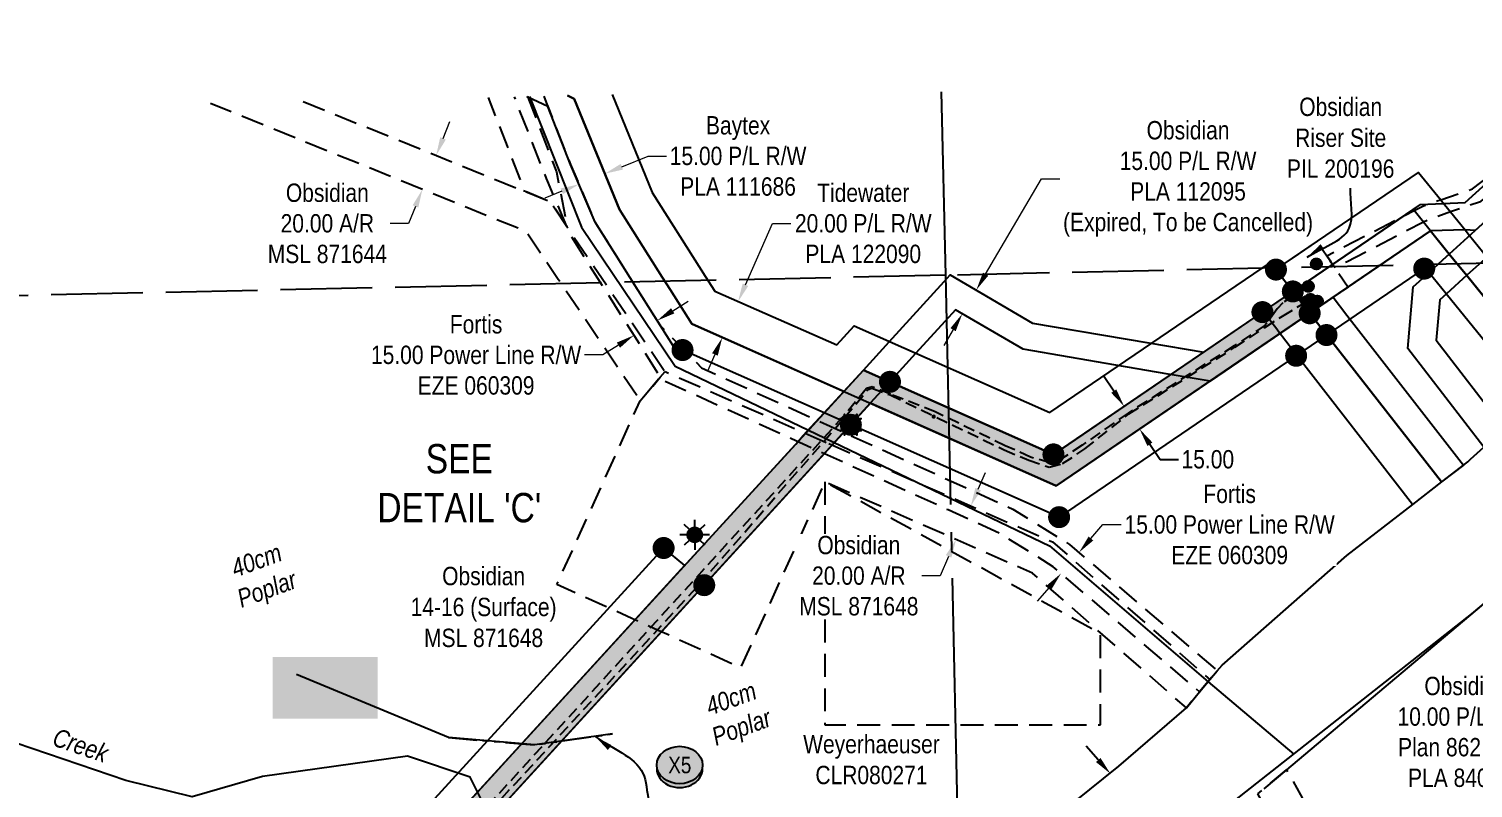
# Model space of a CAD drawing. Extents: x 603640 to 611240, y 5875768 to 5880939.
# Drawn here: x 606495 to 607282, y 5880027 to 5880440 of the extents above; entities that cross this region are included whole.
import ezdxf
from ezdxf.enums import TextEntityAlignment as Align

# ---------------------------------------------------------------- set-up
doc = ezdxf.new("R2010")
doc.units = 0
doc.header["$LTSCALE"] = 5
doc.header["$PDMODE"] = 34
doc.header["$PDSIZE"] = 0.03
for name, pattern in [('foc-ACCESSROAD', [3.75, 2.5, -1.25]), ('foc-FLOWLINE', [3.75, 2.5, -1.25]), ('foc-QUARTERLINE', [33, 25, -3, 2, -3]), ('foc-TOPO-ephemeral', [6.25, 3.125, -0.625, 0.625, -0.625, 0.625, -0.625]), ('foc-UNSURVEYED', [12.5, 10, -2.5]), ('UG_PIPE', [1.875, 1.25, -0.625])]:
    doc.linetypes.add(name, pattern=pattern)
doc.layers.get('Defpoints').update_dxf_attribs({"color": 9})
for name, color, linetype in [('AS-PIPE-UG', 44, 'UG_PIPE'), ('AS-POWER', 104, 'foc-POWER'), ('AS-SYMBOL', 7, 'Continuous'), ('AS-TELUS', 224, 'foc-TEL'), ('AS-UNDERLAY-H', 141, 'Continuous'), ('C-AR', 13, 'foc-ACCESSROAD'), ('C-RW', 13, 'Continuous'), ('C-WS', 13, 'foc-ACCESSROAD'), ('C-WS-S', 8, 'Continuous'), ('DETAIL-T', 7, 'Continuous'), ('F-AR', 190, 'foc-ACCESSROAD'), ('F-EZE', 190, 'foc-FLOWLINE'), ('F-RW', 190, 'Continuous'), ('F-WS', 190, 'foc-ACCESSROAD'), ('L-MON', 1, 'Continuous'), ('L-QSEC', 8, 'foc-QUARTERLINE'), ('L-TITLEDB', 4, 'Continuous'), ('L-TITLEDB-T', 4, 'Continuous'), ('L-USEC', 7, 'foc-UNSURVEYED'), ('P-CROSSINGS', 250, 'Continuous'), ('P-PROPOSED', 10, 'Continuous'), ('P-PROPOSED-H', 21, 'Continuous'), ('P-TXT', 4, 'Continuous'), ('T-BUSH-T', 110, 'Continuous'), ('T-DRAW', 143, 'foc-TOPO-ephemeral'), ('T-WATER', 160, 'Continuous'), ('T-WATER-T', 170, 'Continuous')]:
    doc.layers.add(name, color=color, linetype=linetype)
for name, color, linetype, lineweight in [('C-AR-T', 13, 'Continuous', 9), ('C-RW-T', 13, 'Continuous', 9), ('C-WS-T', 13, 'Continuous', 9), ('F-EZE-T', 190, 'Continuous', 9), ('F-RW-T', 190, 'Continuous', 9), ('F-WS-T', 190, 'Continuous', 9)]:
    doc.layers.add(name, color=color, linetype=linetype, lineweight=lineweight)
doc.styles.add('80CG', font='ARIALN.TTF', dxfattribs={"height": 10})
doc.styles.add('80L', font='ARIALN.TTF', dxfattribs={"height": 10})
doc.styles.add('80LS', font='ARIALNI.TTF', dxfattribs={"height": 10})
doc.styles.add('Crossing', font='ARIALN.TTF', dxfattribs={"height": 10})
doc.styles.add('foc-LtypeFont', font='ARIALN.TTF', dxfattribs={"height": 7.35})
doc.linetypes.add('foc-POWER', pattern='A,6,-1,["P",foc-LtypeFont,S=0.2,R=0,X=-0.625,Y=-0.75],-1.24,4', length=12.24)
doc.linetypes.add('foc-TEL', pattern='A,2,-1,["T",foc-LtypeFont,S=0.2,R=0,X=-0.425,Y=-0.75],-1.24,8', length=12.24)
doc.linetypes.add('foc-TEL-NOLINE', pattern='A,0,-2,["T",foc-LtypeFont,S=0.2,R=0,X=-0.425,Y=-0.75],-10.24', length=12.24)
doc.linetypes.add('foc-TOPO-flowdirection-NOLINE', pattern='A,0,[">",foc-LtypeFont,S=0.3,R=0,X=0,Y=-0.945],-20,[">",foc-LtypeFont,S=0.3,R=0,X=0,Y=-0.945],0', length=20)
doc.dimstyles.new('Compass 5 000', dxfattribs={"dimscale": 5, "dimtxt": 9, "dimasz": 2, "dimexe": 0.2, "dimexo": 0.0625, "dimgap": 0.5, "dimtad": 0, "dimtih": 1, "dimtoh": 1, "dimzin": 0, "dimdsep": 46, "dimtxsty": '80CG', "dimcen": 0.1, "dimse1": 1, "dimse2": 1, "dimclrd": 256, "dimclrt": 256, "dimaunit": 1, "dimadec": 4, "dimazin": 0, "dimtfac": 0.06, "dimtofl": 0, "dimtmove": 0, "dimatfit": 1, "dimfxl": 0.2, "dimtolj": 1, "dimtzin": 0, "dimlwd": -1, "dimarcsym": 0})

# ---------------------------------------------------------------- blocks, each defined once
blk = doc.blocks.new('*D422')
at = {"layer": 'Defpoints', "color": 0, "transparency": 16777216}
for p in [(607057.16, 5880143.59), (607100.83, 5880126), (607091.08, 5880114.6)]:
    blk.add_point(p, dxfattribs=at)
at = {"layer": 'F-EZE-T', "transparency": 16777216}
for p, q in [((607073.4, 5880162.59), (607079.9, 5880170.2)), ((607079.9, 5880170.2), (607089.9, 5880170.2)), ((607050.67, 5880135.99), (607044.17, 5880128.39))]:
    blk.add_line(p, q, dxfattribs=at)
for points in [[(607072.14, 5880163.68), (607074.67, 5880161.51), (607066.91, 5880154.99)], [(607049.4, 5880137.07), (607051.93, 5880134.91), (607057.16, 5880143.59)]]:
    blk.add_solid(points, dxfattribs=at)
at = {"layer": 'F-EZE-T', "transparency": 16777216, "insert": (607149.04, 5880170.2), "char_height": 10, "attachment_point": 5, "style": '80CG', "bg_fill": 3, "box_fill_scale": 1.1, "bg_fill_color": 256, "bg_fill_true_color": 13158600, "bg_fill_transparency": 0}
blk.add_mtext('\\A1;Fortis\\P15.00 Power Line R/W\\PEZE 060309', dxfattribs=at)
blk = doc.blocks.new('*D428')
at = {"layer": 'C-RW-T', "transparency": 16777216}
for p, q in [((607381.34, 5880099.3), (607389.25, 5880105.42)), ((607357.61, 5880080.95), (607326.87, 5880057.19)), ((607326.87, 5880057.19), (607316.87, 5880057.19))]:
    blk.add_line(p, q, dxfattribs=at)
for points in [[(607380.32, 5880100.62), (607382.36, 5880097.98), (607373.43, 5880093.18)], [(607356.59, 5880082.27), (607358.63, 5880079.63), (607365.52, 5880087.07)]]:
    blk.add_solid(points, dxfattribs=at)
at = {"layer": 'Defpoints', "color": 0, "transparency": 16777216}
for p in [(607355.33, 5880116.59), (607347.42, 5880110.47), (607365.52, 5880087.07)]:
    blk.add_point(p, dxfattribs=at)
at = {"layer": 'C-RW-T', "transparency": 16777216, "insert": (607277.79, 5880057.19), "char_height": 10, "attachment_point": 5, "style": '80CG'}
blk.add_mtext('\\A1;Obsidian\\P10.00 P/L R/W\\PPlan 862 1525\\PPLA 840735', dxfattribs=at)
blk = doc.blocks.new('*D430')
at = {"layer": 'Defpoints', "color": 0, "transparency": 16777216}
for p in [(606881.11, 5880291.7), (606896.66, 5880284.88), (606888.05, 5880265.24)]:
    blk.add_point(p, dxfattribs=at)
at = {"layer": 'F-RW-T', "transparency": 16777216}
for p, q in [((606885.12, 5880300.86), (606899.79, 5880334.28)), ((606899.79, 5880334.28), (606909.79, 5880334.28)), ((606868.47, 5880262.91), (606864.45, 5880253.75))]:
    blk.add_line(p, q, dxfattribs=at)
for points in [[(606883.6, 5880301.53), (606886.65, 5880300.19), (606881.11, 5880291.7)], [(606866.94, 5880263.58), (606870, 5880262.24), (606872.49, 5880272.06)]]:
    blk.add_solid(points, dxfattribs=at)
at = {"layer": 'F-RW-T', "transparency": 16777216, "insert": (606949.33, 5880334.28), "char_height": 10, "attachment_point": 5, "style": '80CG'}
blk.add_mtext('\\A1;Tidewater\\P20.00 P/L R/W\\PPLA 122090', dxfattribs=at)
blk = doc.blocks.new('*D442')
at = {"layer": 'Defpoints', "color": 0, "transparency": 16777216}
for p in [(606834.69, 5880284.98), (606822.02, 5880276.96), (606824.33, 5880273.3)]:
    blk.add_point(p, dxfattribs=at)
at = {"layer": 'F-EZE-T', "transparency": 16777216}
for p, q in [((606845.46, 5880286.66), (606853.91, 5880292)), ((606815.88, 5880267.95), (606807.43, 5880262.61)), ((606807.43, 5880262.61), (606797.43, 5880262.61))]:
    blk.add_line(p, q, dxfattribs=at)
for points in [[(606844.57, 5880288.07), (606846.35, 5880285.25), (606837.01, 5880281.31)], [(606814.99, 5880269.36), (606816.77, 5880266.54), (606824.33, 5880273.3)]]:
    blk.add_solid(points, dxfattribs=at)
at = {"layer": 'F-EZE-T', "transparency": 16777216, "insert": (606738.29, 5880262.61), "char_height": 10, "attachment_point": 5, "style": '80CG'}
blk.add_mtext('\\A1;Fortis\\P15.00 Power Line R/W\\PEZE 060309', dxfattribs=at)
blk = doc.blocks.new('*D452')
at = {"layer": 'C-AR-T', "transparency": 16777216}
for p, q in [((606720.29, 5880380.61), (606724.05, 5880389.87)), ((606705.25, 5880343.53), (606701.5, 5880334.26)), ((606701.5, 5880334.26), (606691.5, 5880334.26))]:
    blk.add_line(p, q, dxfattribs=at)
for points in [[(606718.75, 5880381.23), (606721.83, 5880379.98), (606716.53, 5880371.34)], [(606703.71, 5880344.16), (606706.8, 5880342.9), (606709.01, 5880352.8)]]:
    blk.add_solid(points, dxfattribs=at)
at = {"layer": 'Defpoints', "color": 0, "transparency": 16777216}
for p in [(606696.88, 5880379.31), (606689.36, 5880360.76), (606709.01, 5880352.8)]:
    blk.add_point(p, dxfattribs=at)
at = {"layer": 'C-AR-T', "transparency": 16777216, "insert": (606657.22, 5880334.26), "char_height": 10, "attachment_point": 5, "style": '80CG'}
blk.add_mtext('\\A1;Obsidian\\P20.00 A/R\\PMSL 871644', dxfattribs=at)
blk = doc.blocks.new('*D456')
at = {"layer": 'Defpoints', "color": 0, "transparency": 16777216}
for p in [(606792.69, 5880359.48), (606806.88, 5880365.28), (606808.48, 5880361.37)]:
    blk.add_point(p, dxfattribs=at)
at = {"layer": 'F-RW-T', "transparency": 16777216}
for p, q in [((606817.74, 5880365.15), (606832.01, 5880370.99)), ((606832.01, 5880370.99), (606842.01, 5880370.99)), ((606785.03, 5880351.79), (606775.77, 5880348))]:
    blk.add_line(p, q, dxfattribs=at)
for points in [[(606817.11, 5880366.7), (606818.37, 5880363.61), (606808.48, 5880361.37)], [(606784.4, 5880353.33), (606785.66, 5880350.24), (606794.29, 5880355.57)]]:
    blk.add_solid(points, dxfattribs=at)
at = {"layer": 'F-RW-T', "transparency": 16777216, "insert": (606881.1, 5880370.99), "char_height": 10, "attachment_point": 5, "style": '80CG'}
blk.add_mtext('\\A1;Baytex\\P15.00 P/L R/W\\PPLA 111686', dxfattribs=at)
blk = doc.blocks.new('GAS')
h = blk.add_hatch(color=255)
h.dxf.hatch_style = 1
edge = h.paths.add_edge_path()
edge.add_arc((0, 0), 0.9, 0, 360)
for p, q in [((0, 0.81), (0, 1.62)), ((-0.81, 0), (-1.62, 0)), ((-0.57, 0.57), (-1.14, 1.14)), ((0.57, 0.57), (1.14, 1.14)), ((1.62, 0), (0.81, 0)), ((-0.57, -0.57), (-1.14, -1.14)), ((0, -0.81), (0, -1.62)), ((1.14, -1.14), (0.57, -0.57))]:
    blk.add_line(p, q)
blk.add_circle((0, 0), 0.8)
blk = doc.blocks.new('RISER')
h = blk.add_hatch(color=255)
h.dxf.hatch_style = 1
edge = h.paths.add_edge_path()
edge.add_arc((0, 0), 0.7, 0, 360)
blk.add_hatch(color=13).paths.add_polyline_path([(0.58, -0.15), (-0.58, -0.15, 0.774597)])
at = {"color": 13}
blk.add_line((-0.58, -0.15), (0.58, -0.15), dxfattribs=at)
blk.add_circle((0, 0), 0.6, dxfattribs=at)
blk = doc.blocks.new('fdia')
at = {"color": 255, "const_width": 1}
blk.add_lwpolyline([(-0.5, 0, 1), (0.5, 0, 1)], format="xyb", close=True, dxfattribs=at)
blk = doc.blocks.new('Fdiaa')
blk.add_blockref('fdia', (0, 0))
blk = doc.blocks.new('fdib')
at = {"color": 1, "const_width": 1.6}
blk.add_lwpolyline([(-0.4, 0, 1), (0.4, 0, 1)], format="xyb", close=True, dxfattribs=at)
at = {"color": 1}
blk.add_circle((0, 0), 0.8, dxfattribs=at)
blk = doc.blocks.new('Fdibb')
blk.add_blockref('fdib', (0, 0))
blk = doc.blocks.new('fdicc')
for name in ['Fdibb', 'Fdiaa']:
    blk.add_blockref(name, (0, 0))
blk = doc.blocks.new('FDI')
blk.add_blockref('fdicc', (0, 0))
blk = doc.blocks.new('*D476')
at = {"layer": 'C-AR-T', "transparency": 16777216}
for p, q in [((607011.97, 5880189.49), (607015.99, 5880198.64)), ((606995.88, 5880152.88), (606991.23, 5880142.31)), ((606991.23, 5880142.31), (606981.23, 5880142.31))]:
    blk.add_line(p, q, dxfattribs=at)
for points in [[(607010.44, 5880190.16), (607013.49, 5880188.82), (607007.94, 5880180.33)], [(606994.35, 5880153.55), (606997.41, 5880152.21), (606999.9, 5880162.04)]]:
    blk.add_solid(points, dxfattribs=at)
at = {"layer": 'Defpoints', "color": 0, "transparency": 16777216}
for p in [(606977.39, 5880193.76), (606969.35, 5880175.46), (606999.9, 5880162.04)]:
    blk.add_point(p, dxfattribs=at)
at = {"layer": 'C-AR-T', "transparency": 16777216, "insert": (606946.93, 5880142.31), "char_height": 10, "attachment_point": 5, "style": '80CG', "bg_fill": 3, "box_fill_scale": 1.1, "bg_fill_color": 256, "bg_fill_true_color": 13158600, "bg_fill_transparency": 0}
blk.add_mtext('\\A1;Obsidian\\P20.00 A/R\\PMSL 871648', dxfattribs=at)
blk = doc.blocks.new('*D477')
at = {"layer": 'C-RW-T', "transparency": 16777216}
for p, q in [((607016.01, 5880306.65), (607046.42, 5880358.55)), ((607046.42, 5880358.55), (607056.42, 5880358.55)), ((606998.29, 5880276.4), (606993.23, 5880267.77))]:
    blk.add_line(p, q, dxfattribs=at)
for points in [[(607014.57, 5880307.49), (607017.45, 5880305.8), (607010.95, 5880298.02)], [(606996.85, 5880277.24), (606999.72, 5880275.56), (607003.34, 5880285.03)]]:
    blk.add_solid(points, dxfattribs=at)
at = {"layer": 'Defpoints', "color": 0, "transparency": 16777216}
for p in [(607010.95, 5880298.02), (607022.85, 5880291.04), (607015.24, 5880278.06)]:
    blk.add_point(p, dxfattribs=at)
at = {"layer": 'C-RW-T', "transparency": 16777216, "insert": (607126.36, 5880358.55), "char_height": 10, "attachment_point": 5, "style": '80CG'}
blk.add_mtext('\\A1;Obsidian\\P15.00 P/L R/W\\PPLA 112095\\P({\\A0;Expired, To be Cancelled})', dxfattribs=at)
blk = doc.blocks.new('*D488')
at = {"layer": 'Defpoints', "color": 0, "transparency": 16777216}
for p in [(607119.01, 5880253.35), (607127.44, 5880240.95), (607099.95, 5880222.24)]:
    blk.add_point(p, dxfattribs=at)
at = {"layer": 'P-TXT', "transparency": 16777216}
for p, q in [((607085.89, 5880242.9), (607080.26, 5880251.17)), ((607105.58, 5880213.97), (607111.2, 5880205.71)), ((607111.2, 5880205.71), (607121.2, 5880205.71))]:
    blk.add_line(p, q, dxfattribs=at)
for points in [[(607087.27, 5880243.84), (607084.51, 5880241.97), (607091.52, 5880234.64)], [(607106.96, 5880214.91), (607104.2, 5880213.04), (607099.95, 5880222.24)]]:
    blk.add_solid(points, dxfattribs=at)
at = {"layer": 'P-TXT', "transparency": 16777216, "insert": (607137.14, 5880205.71), "char_height": 10, "attachment_point": 5, "style": '80CG'}
blk.add_mtext('\\A1;15.00', dxfattribs=at)
blk = doc.blocks.new('TEMP')
h = blk.add_hatch(color=255)
h.dxf.hatch_style = 1
h.paths.add_polyline_path([(0, 0.25), (-0.67, 1.15), (-0.67, 0.67), (-1.15, 0.67), (-0.25, 0), (-1.15, -0.67), (-0.67, -0.67), (-0.67, -1.15), (0, -0.25), (0.67, -1.15), (0.67, -0.67), (1.15, -0.67), (0.25, 0), (1.15, 0.67), (0.67, 0.67), (0.67, 1.15)])
h.paths.add_polyline_path([(0.57, 0.85), (0.57, 0.57), (0.85, 0.57), (0.08, 0), (0.85, -0.57), (0.57, -0.57), (0.57, -0.85), (0, -0.08), (-0.57, -0.85), (-0.57, -0.57), (-0.85, -0.57), (-0.08, 0), (-0.85, 0.57), (-0.57, 0.57), (-0.57, 0.85), (0, 0.08)], flags=16)
h = blk.add_hatch(color=1)
h.dxf.hatch_style = 1
h.paths.add_polyline_path([(0, 0.08), (-0.57, 0.85), (-0.57, 0.57), (-0.85, 0.57), (-0.08, 0), (-0.85, -0.57), (-0.57, -0.57), (-0.57, -0.85), (0, -0.08), (0.57, -0.85), (0.57, -0.57), (0.85, -0.57), (0.08, 0), (0.85, 0.57), (0.57, 0.57), (0.57, 0.85)])
at = {"color": 1}
for p, q in [((-0.08, 0), (0.08, 0)), ((0, 0.08), (0, -0.08))]:
    blk.add_line(p, q, dxfattribs=at)
at = {"color": 255, "flags": 128}
blk.add_lwpolyline([(-0.25, 0), (-1.15, 0.67), (-0.67, 0.67), (-0.67, 1.15), (0, 0.25), (0.67, 1.15), (0.67, 0.67), (1.15, 0.67), (0.25, 0), (1.15, -0.67), (0.67, -0.67), (0.67, -1.15), (0, -0.25), (-0.67, -1.15), (-0.67, -0.67), (-1.15, -0.67)], close=True, dxfattribs=at)
at = {"color": 1, "flags": 128}
blk.add_lwpolyline([(-0.08, 0), (-0.85, 0.57), (-0.57, 0.57), (-0.57, 0.85), (0, 0.08), (0.57, 0.85), (0.57, 0.57), (0.85, 0.57), (0.08, 0), (0.85, -0.57), (0.57, -0.57), (0.57, -0.85), (0, -0.08), (-0.57, -0.85), (-0.57, -0.57), (-0.85, -0.57)], close=True, dxfattribs=at)
blk = doc.blocks.new('xing2')
h = blk.add_hatch(color=50)
h.dxf.hatch_style = 1
edge = h.paths.add_edge_path()
edge.add_ellipse((0, 0), major_axis=(-12.5, 0), ratio=0.816297, start_angle=0, end_angle=360)
h = blk.add_hatch(color=250)
h.dxf.hatch_style = 1
edge = h.paths.add_edge_path()
edge.add_ellipse((0, -2.05), major_axis=(-12.5, 0), ratio=0.816297, start_angle=0, end_angle=180)
edge.add_line((12.5, -2.05), (12.5, 0))
edge.add_ellipse((0, 0), major_axis=(-12.5, 0), ratio=0.816297, start_angle=0, end_angle=180, ccw=False)
edge.add_line((-12.5, 0), (-12.5, -2.05))
at = {"color": 250}
blk.add_ellipse((0, 0), major_axis=(-12.5, 0), ratio=0.816297, dxfattribs=at)
blk.add_ellipse((0, -2.05), major_axis=(-12.5, 0), ratio=0.816297, start_param=0, end_param=3.141593, dxfattribs=at)
at = {"color": 250, "style": 'Crossing'}
blk.add_attdef('CROSSING', text='', height=9, dxfattribs=at).set_placement((0.09, 0.02), align=Align.MIDDLE_CENTER)
at = {"color": 250, "style": 'Crossing', "flags": 1}
for tag, p in [('OWNER', (0.09, -12.49)), ('DESCRIPTION', (0.09, -25.77)), ('LOCATION', (0.09, -39.3)), ('DWG_REF', (0.09, -52.84))]:
    blk.add_attdef(tag, text='', height=9, dxfattribs=at).set_placement(p, align=Align.MIDDLE_CENTER)

msp = doc.modelspace()

# ---------------------------------------------------------------- hatches: boundary and pattern name
at = {"layer": 'AS-PIPE-UG'}
h = msp.add_hatch(color=256, dxfattribs=at)
h.dxf.hatch_style = 1
edge = h.paths.add_edge_path()
edge.add_arc((606987.734, 5880229.035), 1.158, 0, 360)
at = {"layer": 'AS-UNDERLAY-H'}
h = msp.add_hatch(color=256, dxfattribs=at)
h.dxf.hatch_style = 1
h.paths.add_polyline_path([(606627.424, 5880098.04), (606684.605, 5880098.04), (606684.605, 5880064.539), (606627.424, 5880064.539)])
at = {"layer": 'P-PROPOSED-H'}
h = msp.add_hatch(color=256, dxfattribs=at)
h.dxf.hatch_style = 1
h.paths.add_polyline_path([(605838.509, 5878983.058), (606038.791, 5879204.498), (606073.145, 5879273.061), (606429.384, 5879683.906), (606527.085, 5879699.891), (606514.19, 5879778.426), (606851.576, 5880147.305), (606949.443, 5880254.392), (607053.003, 5880208.428), (607183.469, 5880297.211), (607192.658, 5880285.328), (607054.543, 5880191.34), (606953.228, 5880236.308), (606862.642, 5880137.188), (606530.164, 5879773.676), (606544.311, 5879687.516), (606437.158, 5879669.985), (606085.707, 5879264.661), (606059.652, 5879212.661), (605845.928, 5878976.359)])

# ---------------------------------------------------------------- linework, layer by layer
at = {"layer": 'AS-POWER', "flags": 128}
for points in [[(607043.249, 5879934.358), (607280.957, 5880121.537), (607516.85, 5880319.91), (607638.945, 5880422.591)], [(606767.333, 5880403.442), (606795.768, 5880332.217), (606846.898, 5880256.576), (607050.83, 5880158.528), (607137.267, 5880084.553), (607183.956, 5880045.155)]]:
    msp.add_lwpolyline(points, dxfattribs=at)
at = {"layer": 'AS-TELUS', "linetype": 'foc-TEL-NOLINE'}
msp.add_lwpolyline([(606648.409, 5879561.427), (606725.095, 5879643.326), (606862.739, 5879801.208), (606911.099, 5879895.697), (607000.336, 5879967.508), (607088.674, 5880038.597), (607125.447, 5880070.383), (607132.679, 5880079.051), (607138.295, 5880085.785), (607142.284, 5880090.567), (607144.872, 5880093.669), (607212.851, 5880153.345), (607248.827, 5880181.215), (607264.647, 5880193.471), (607276.505, 5880202.657), (607278.849, 5880204.473), (607280.37, 5880205.834), (607287.659, 5880212.358)], dxfattribs=at)
at = {"layer": 'C-AR', "flags": 128}
for points in [[(607320.882, 5880415.603), (607314.371, 5880382.51), (607305.665, 5880361.446), (607285.15, 5880345.926), (607269.43, 5880340.519), (607257.816, 5880336.524), (607254.67, 5880334.9), (607212.701, 5880313.231), (607206.513, 5880310.043), (607204.461, 5880313.051), (607203.635, 5880314.248), (607201.977, 5880316.702), (607224.243, 5880328.194), (607249.531, 5880341.247), (607254.665, 5880343.897), (607262.778, 5880346.688), (607264.075, 5880347.134), (607281.342, 5880353.074), (607299.105, 5880366.512), (607306.677, 5880384.832), (607312.696, 5880415.423)], [(607542.733, 5879415.88), (607444.344, 5879513.691), (607416.954, 5879540.922), (607325.028, 5879731.392), (607313.681, 5879752.031), (607308.28, 5879761.855), (607249.608, 5879868.57), (607189.407, 5879978.064), (607164.416, 5880023.518), (607167.729, 5880026.314), (607180.028, 5880036.659), (607320.917, 5879780.402), (607326.318, 5879770.579), (607342.819, 5879740.568), (607405.348, 5879611.009), (607433.489, 5879552.7), (607472.117, 5879514.3), (607570.506, 5879416.488)]]:
    msp.add_lwpolyline(points, dxfattribs=at)
at = {"layer": 'C-RW'}
for points in [[(607330.291, 5880415.81), (607320.349, 5880364.393), (607282.868, 5880330.407), (607277.329, 5880330.76), (607258.522, 5880330.149), (607205.459, 5880294.039), (607212.949, 5880284.372), (607276.437, 5880202.597), (607264.58, 5880193.41), (607200.128, 5880275.668), (607190.934, 5880287.558), (607183.469, 5880297.211), (607253.071, 5880344.576), (607277.456, 5880345.662), (607306.525, 5880372.054), (607314.928, 5880415.472)], [(607345.628, 5880416.147), (607334.121, 5880356.643), (607288.59, 5880315.351), (607288.075, 5880314.884), (607278.286, 5880306.011), (607267.153, 5880295.917), (607263.522, 5880292.624), (607261.576, 5880270.686), (607298.916, 5880222.434), (607287.659, 5880212.358), (607246.123, 5880266.167), (607249.105, 5880299.79), (607257.706, 5880307.587), (607265.203, 5880314.382), (607268.839, 5880317.682), (607278.941, 5880326.845), (607282.898, 5880330.433), (607320.349, 5880364.393), (607330.29, 5880415.81)], [(606487.081, 5879653.65), (606499.576, 5879650.801), (606450.875, 5879731.247), (606840.511, 5880157.436), (606851.947, 5880147.865), (606469.513, 5879729.412)]]:
    msp.add_lwpolyline(points, dxfattribs=at)
msp.add_lwpolyline([(607264.536, 5880346.565), (607269.43, 5880340.519), (607277.329, 5880330.76), (607279.839, 5880327.659), (607289.288, 5880315.985), (607290.137, 5880314.929), (607337.245, 5880256.737), (607326.139, 5880246.798), (607278.245, 5880305.918), (607271.166, 5880314.514), (607268.75, 5880317.575), (607256.878, 5880332.171), (607254.67, 5880334.9), (607249.531, 5880341.247), (607249.051, 5880341.84), (607183.469, 5880297.211), (607174.28, 5880309.094), (607252.024, 5880361.999), (607264.075, 5880347.134), (607264.536, 5880346.565)], close=True, dxfattribs=at)
at = {"layer": 'C-WS', "flags": 128}
msp.add_lwpolyline([(606644.052, 5880400.734), (606763.737, 5880352.194), (606766.127, 5880351.225), (606778.68, 5880346.134), (606787.788, 5880332.67), (606806.966, 5880304.319), (606841.292, 5880253.578), (606838.719, 5880250.552), (606827.783, 5880237.684), (606783.113, 5880303.793), (606765.481, 5880329.894), (606593.546, 5880399.624)], dxfattribs=at)
for points in [[(607205.459, 5880294.039), (607192.658, 5880285.328), (607181.768, 5880299.411), (607174.28, 5880309.094), (607196.686, 5880324.341), (607201.962, 5880316.674), (607203.624, 5880314.24), (607204.414, 5880313.049), (607206.505, 5880310.029), (607213.611, 5880299.587), (607205.459, 5880294.039)], [(606930.544, 5880214.35), (606995.492, 5880185.805), (607052.481, 5880160.759), (607138.295, 5880085.785), (607132.679, 5880079.051), (607125.447, 5880070.383), (607041.636, 5880143.694), (606995.982, 5880163.759), (606928.418, 5880193.454), (606882.48, 5880092.175), (606837.516, 5880112.571), (606823.142, 5880119.091), (606808.784, 5880125.605), (606782.377, 5880137.582), (606827.783, 5880237.684), (606838.719, 5880250.552), (606841.292, 5880253.578), (606914.396, 5880221.447), (606930.544, 5880214.35)]]:
    msp.add_lwpolyline(points, close=True, dxfattribs=at)
at = {"layer": 'F-AR', "flags": 128}
msp.add_lwpolyline([(606766.338, 5880403.42), (606766.448, 5880403.136), (606782.125, 5880362.441), (606787.788, 5880332.67), (606778.68, 5880346.134), (606766.127, 5880351.225), (606763.737, 5880352.194), (606762.829, 5880356.92), (606745.094, 5880402.953)], dxfattribs=at)
at = {"layer": 'F-EZE', "flags": 128}
msp.add_lwpolyline([(606775.193, 5880403.615), (606776.582, 5880400.1), (606777.381, 5880397.973), (606789.765, 5880366.373), (606803.12, 5880334.889), (606822.242, 5880304.655), (606838.765, 5880278.53), (606849.883, 5880267.191), (606861.205, 5880255.642), (606921.025, 5880228.496), (606936.891, 5880221.296), (606995.293, 5880194.794), (607030.897, 5880178.637), (607061.797, 5880159.36), (607142.284, 5880090.567), (607138.295, 5880085.785), (607132.679, 5880079.051), (607052.908, 5880147.232), (607023.801, 5880165.392), (606995.662, 5880178.161), (606926.254, 5880209.657), (606910.171, 5880216.954), (606839.759, 5880248.908), (606838.719, 5880250.552), (606804.746, 5880304.269), (606789.794, 5880327.908), (606787.788, 5880332.67), (606777.234, 5880357.519), (606776.719, 5880358.731), (606775.883, 5880360.702), (606759.232, 5880403.264)], dxfattribs=at)
at = {"layer": 'F-RW'}
for points in [[(607314.98, 5880236.811), (607267.112, 5880295.824), (607257.664, 5880307.495), (607255.567, 5880310.002), (607056.084, 5880174.252), (606845.703, 5880267.627), (606838.765, 5880278.53), (606822.242, 5880304.655), (606803.12, 5880334.889), (606789.765, 5880366.373), (606777.369, 5880397.961), (606766.448, 5880403.136), (606765.872, 5880403.41)], [(606812.5, 5880404.434), (606834.303, 5880351.085), (606860.962, 5880308.968), (606863.12, 5880305.555), (606868.357, 5880297.285), (606934.838, 5880268.044), (606944.397, 5880278.504), (607050.949, 5880231.212), (607171.217, 5880313.055), (607172.568, 5880311.308), (607181.768, 5880299.411), (607190.934, 5880287.558), (607200.128, 5880275.668), (607264.58, 5880193.41), (607248.76, 5880181.154), (607183.93, 5880264.758), (607175.516, 5880275.627), (607174.728, 5880276.643), (607167.311, 5880286.216), (607053.003, 5880208.428), (606949.443, 5880254.392), (606938.706, 5880242.643), (606855.94, 5880279.488), (606844.054, 5880298.266), (606839.763, 5880305.04), (606816.448, 5880341.878), (606791.818, 5880402.145), (606788.132, 5880403.899)], [(606788.132, 5880403.899), (606791.818, 5880402.145), (606816.448, 5880341.878), (606839.763, 5880305.04), (606844.054, 5880298.266), (606855.94, 5880279.488), (607054.543, 5880191.34), (607258.522, 5880330.149), (607268.749, 5880317.572), (607271.166, 5880314.514), (607278.245, 5880305.918), (607326.117, 5880246.778)]]:
    msp.add_lwpolyline(points, dxfattribs=at)
at = {"layer": 'L-QSEC', "flags": 128}
for points in [[(606991.869, 5880405.957), (606994.086, 5880306.024)], [(606994.086, 5880306.024), (607011.48, 5879531.81)]]:
    msp.add_lwpolyline(points, dxfattribs=at)
at = {"layer": 'L-TITLEDB', "flags": 128}
for points in [[(606648.409, 5879561.427), (606725.095, 5879643.326), (606862.739, 5879801.208), (606911.099, 5879895.697), (607000.336, 5879967.508), (607088.674, 5880038.597), (607125.447, 5880070.383), (607132.679, 5880079.051), (607138.295, 5880085.785), (607142.284, 5880090.567), (607144.872, 5880093.669), (607212.851, 5880153.345), (607248.827, 5880181.215), (607264.647, 5880193.471), (607276.505, 5880202.657), (607278.849, 5880204.473), (607280.37, 5880205.834), (607287.659, 5880212.358)], [(607289.529, 5880128.745), (607180.028, 5880036.659), (607167.729, 5880026.314)]]:
    msp.add_lwpolyline(points, dxfattribs=at)
at = {"layer": 'L-TITLEDB-T'}
msp.add_line((607077.406, 5880041.938), (607070.755, 5880049.4), dxfattribs=at)
msp.add_solid([(607078.65, 5880043.046), (607076.162, 5880040.829), (607084.056, 5880034.476)], dxfattribs=at)
at = {"layer": 'L-USEC', "flags": 128}
for points in [[(607800.578, 5880323.742), (606994.086, 5880306.024)], [(606994.086, 5880306.024), (606185.996, 5880288.27)]]:
    msp.add_lwpolyline(points, dxfattribs=at)
at = {"layer": 'T-DRAW', "linetype": 'foc-TOPO-flowdirection-NOLINE', "flags": 128}
msp.add_lwpolyline([(606812.671, 5880056.144), (606770.284, 5880050.156), (606723.198, 5880054.127), (606640.421, 5880088.494)], dxfattribs=at)
at = {"layer": 'T-DRAW', "flags": 128}
msp.add_lwpolyline([(606723.198, 5880054.127), (606770.284, 5880050.156), (606812.671, 5880056.144)], dxfattribs=at)
at = {"layer": 'T-WATER', "linetype": 'foc-TOPO-flowdirection-NOLINE', "flags": 128}
msp.add_lwpolyline([(606800.912, 5879901.183), (606789.504, 5879931.181), (606792.725, 5879958.81), (606758.804, 5879985.068), (606735.147, 5880032.622), (606700.835, 5880044.071), (606621.881, 5880032.86), (606583.557, 5880021.884), (606547.379, 5880030.794), (606487.682, 5880051.026), (606453.332, 5880075.905), (606434.896, 5880096.255), (606422.322, 5880124.763), (606420.591, 5880148.261), (606424.767, 5880169.869), (606432.203, 5880192.793), (606433.708, 5880213.704), (606432.169, 5880231.659), (606416.597, 5880255.711), (606396.596, 5880282.153), (606364.357, 5880302.61), (606313.255, 5880338.597), (606300.446, 5880352.849), (606251.268, 5880389.352), (606246.538, 5880392.001)], dxfattribs=at)
at = {"layer": 'T-WATER', "flags": 128}
msp.add_lwpolyline([(606800.912, 5879901.183), (606789.504, 5879931.181), (606784.101, 5879955.924), (606758.804, 5879985.068), (606735.147, 5880032.622), (606700.835, 5880044.071), (606621.881, 5880032.86), (606583.557, 5880021.884), (606547.379, 5880030.794), (606487.682, 5880051.026)], dxfattribs=at)

# ---------------------------------------------------------------- block references
at = {"layer": 'AS-SYMBOL', "xscale": 4.99790845, "yscale": 4.99790845, "zscale": 4.99790845}
for p in [(607196.334, 5880312.209), (607191.978, 5880299.959), (607191.104, 5880291.775), (607193.036, 5880292.909), (607196.879, 5880291.949)]:
    msp.add_blockref('RISER', p, dxfattribs=at)
at = {"layer": 'C-WS-S', "xscale": 4.997919999999995, "yscale": 4.997919999999995, "zscale": 4.997919999999995}
msp.add_blockref('GAS', (606857.454, 5880164.612), dxfattribs=at)
at = {"layer": 'L-MON'}
for name, p, xscale, yscale, zscale in [('FDI', (607174.285, 5880309.12), 4.99790845, 4.99790845, 4.99790845), ('FDI', (607255.092, 5880309.66), 4.99790845, 4.99790845, 4.99790845), ('FDI', (607183.469, 5880297.211), 4.99790845, 4.99790845, 4.99790845), ('FDI', (607166.908, 5880285.96), 4.99790845, 4.99790845, 4.99790845), ('FDI', (607192.647, 5880285.319), 4.99790845, 4.99790845, 4.99790845), ('FDI', (607201.833, 5880273.447), 4.99790845, 4.99790845, 4.99790845), ('FDI', (606850.826, 5880265.293), 4.99790845, 4.99790845, 4.99790845), ('FDI', (607185.277, 5880262.169), 4.99790845, 4.99790845, 4.99790845), ('FDI', (606963.894, 5880247.978), 4.99790845, 4.99790845, 4.99790845), ('FDI', (606942.567, 5880224.547), 4.99790845, 4.99790845, 4.99790845), ('TEMP', (606942.437, 5880224.62), 5, 5, 5), ('FDI', (606840.511, 5880157.436), 4.99790845, 4.99790845, 4.99790845), ('FDI', (606840.511, 5880157.431), 1.99916338, 1.99916338, 1.99916338), ('FDI', (606862.642, 5880137.188), 4.99790845, 4.99790845, 4.99790845)]:
    msp.add_blockref(name, p, dxfattribs=dict(at, xscale=xscale, yscale=yscale, zscale=zscale))
at = {"layer": 'P-CROSSINGS'}
msp.add_blockref('xing2', (606849.245, 5880039.185), dxfattribs=at).add_auto_attribs({'CROSSING': 'X5'})

# ---------------------------------------------------------------- texts
at = {"layer": 'C-WS-T', "attachment_point": 2, "line_spacing_factor": 1.010437, "style": '80CG'}
for s, insert, char_height, width in [('Obsidian\\PRiser Site\\PPIL 200196', (607209.56, 5880402.806), 9.9958, 58.16583), ('Obsidian\\P14-16 (Surface)\\PMSL 871648', (606742.396, 5880147.155), 9.99584, 78.96209)]:
    msp.add_mtext(s, dxfattribs=dict(at, insert=insert, char_height=char_height, width=width))
at = {"layer": 'F-WS-T', "insert": (606953.8, 5880055.599), "char_height": 9.99584, "width": 72.59366, "attachment_point": 2, "line_spacing_factor": 1.010437, "style": '80CG'}
msp.add_mtext('Weyerhaeuser\\PCLR080271', dxfattribs=at)
at = {"layer": 'T-BUSH-T', "linetype": 'Continuous', "char_height": 9.99157, "width": 34.17759, "attachment_point": 2, "rotation": 20, "style": '80LS'}
for insert in [(606616.82, 5880155.456), (606875.513, 5880080.211)]:
    msp.add_mtext('40cm Poplar', dxfattribs=dict(at, insert=insert))
at = {"layer": 'T-WATER-T', "insert": (606509.353, 5880059.755), "char_height": 9.99588, "attachment_point": 1, "rotation": 341.277444, "style": '80L'}
msp.add_mtext_dynamic_manual_height_columns('\\pi0.57472;{\\fArial Narrow|b0|i1|c0|p34;Creek}', width=31.25981, gutter_width=50, heights=[0], dxfattribs=at)

# ---------------------------------------------------------------- dimensions: what is measured, and where the dimension line sits
at = {"layer": 'C-AR-T'}
dim = msp.add_linear_dim(base=(606709.012, 5880352.796), p1=(606696.882, 5880379.308), p2=(606689.362, 5880360.765), angle=247.924492, text='Obsidian\\P20.00 A/R\\PMSL 871644', dimstyle='Compass 5 000', dxfattribs=at)
dim.commit()
dim.dimension.update_dxf_attribs({"geometry": '*D452', "text_midpoint": (606657.222, 5880334.262), "dimtype": 161})
at = {"layer": 'C-RW-T'}
for base, p1, p2, angle, text, picture, middle in [((607010.953, 5880298.017), (607015.242, 5880278.056), (607022.853, 5880291.045), 59.631445, 'Obsidian\\P15.00 P/L R/W\\PPLA 112095\\P({\\A0;Expired, To be Cancelled})', '*D477', (607126.36, 5880358.547)), ((607365.521, 5880087.07), (607355.331, 5880116.588), (607347.424, 5880110.474), 217.713128, 'Obsidian\\P10.00 P/L R/W\\PPlan 862 1525\\PPLA 840735', '*D428', (607277.787, 5880057.186))]:
    dim = msp.add_linear_dim(base=base, p1=p1, p2=p2, angle=angle, text=text, dimstyle='Compass 5 000', dxfattribs=at)
    dim.commit()
    dim.dimension.update_dxf_attribs({"geometry": picture, "text_midpoint": middle, "dimtype": 161})
at = {"layer": 'F-EZE-T'}
dim = msp.add_aligned_dim(p1=(606834.689, 5880284.975), p2=(606822.017, 5880276.961), distance=4.334, text='Fortis\\P15.00 Power Line R/W\\PEZE 060309', dimstyle='Compass 5 000', dxfattribs=at)
dim.commit()
dim.dimension.update_dxf_attribs({"geometry": '*D442', "text_midpoint": (606738.29, 5880262.608)})
at = {"layer": 'F-RW-T'}
for base, p1, p2, angle, text, picture, middle in [((606808.482, 5880361.37), (606792.689, 5880359.479), (606806.884, 5880365.28), 22.22877, 'Baytex\\P15.00 P/L R/W\\PPLA 111686', '*D456', (606881.097, 5880370.985)), ((606881.105, 5880291.701), (606888.046, 5880265.238), (606896.662, 5880284.875), 66.308909, 'Tidewater\\P20.00 P/L R/W\\PPLA 122090', '*D430', (606949.33, 5880334.285))]:
    dim = msp.add_linear_dim(base=base, p1=p1, p2=p2, angle=angle, text=text, dimstyle='Compass 5 000', dxfattribs=at)
    dim.commit()
    dim.dimension.update_dxf_attribs({"geometry": picture, "text_midpoint": middle, "dimtype": 161})

# ---------------------------------------------------------------- leaders
at = {"layer": 'C-AR-T', "path_type": 1}
msp.add_leader([(607191.341, 5880315.924), (607214.158, 5880331.602), (607214.928, 5880353.554)], dimstyle='Compass 5 000', override={"dimgap": 0.5, "dimtad": 0}, dxfattribs=at)
at = {"layer": 'T-WATER-T', "path_type": 1}
msp.add_leader([(606803.22, 5880054.809), (606829.187, 5880034.737), (606832.41, 5880019.839)], dimstyle='Compass 5 000', override={"dimgap": 0.5, "dimtad": 0}, dxfattribs=at)

# ---------------------------------------------------------------- next in the draw order: dimensions: what is measured, and where the dimension line sits
at = {"layer": 'F-EZE-T'}
dim = msp.add_linear_dim(base=(607057.165, 5880143.594), p1=(607100.827, 5880126.002), p2=(607091.084, 5880114.603), angle=229.479281, text='Fortis\\P15.00 Power Line R/W\\PEZE 060309', dimstyle='Compass 5 000', override={"dimtfill": 1}, dxfattribs=at)
dim.commit()
dim.dimension.update_dxf_attribs({"geometry": '*D422', "text_midpoint": (607149.043, 5880170.196), "dimtype": 161})

# ---------------------------------------------------------------- next in the draw order: linework, layer by layer
at = {"layer": 'AS-PIPE-UG'}
for points in [[(607191.978, 5880299.959), (607177.992, 5880290.976), (607174.911, 5880287.655), (607168.425, 5880278.788), (607151.551, 5880267.518), (607093.705, 5880230.977), (607068.587, 5880213.396), (607058.012, 5880206.416), (607051.199, 5880203.786), (607040.404, 5880206.991), (607026.691, 5880213.186), (606988.595, 5880231.632), (606964.243, 5880241.219), (606954.198, 5880245.214), (606951.068, 5880244.262), (606938.463, 5880229.076), (606541.641, 5879794.682), (606527.783, 5879781.399), (606524.576, 5879776.775), (606535.472, 5879698.644), (606533.929, 5879694.816), (606524.728, 5879691.987), (606471.4, 5879680.807)], [(606471.473, 5879680.13), (606524.915, 5879691.253), (606534.28, 5879694.173), (606536.261, 5879698.54), (606529.547, 5879749.539), (606525.466, 5879776.824), (606528.504, 5879781.046), (606542.243, 5879794.11), (606860.155, 5880137.701), (606939.178, 5880228.628), (606952.003, 5880243.877), (606953.975, 5880244.556), (606964.018, 5880240.807), (607026.199, 5880210.846), (607039.543, 5880205.315), (607050.727, 5880201.477), (607057.927, 5880203.395), (607070.097, 5880211.394), (607094.005, 5880230.463), (607151.952, 5880266.803), (607168.223, 5880277.532), (607177.852, 5880283.818), (607191.104, 5880291.775)]]:
    msp.add_lwpolyline(points, dxfattribs=at)
at = {"layer": 'C-RW'}
msp.add_lwpolyline([(606514.19, 5879778.426), (606823.785, 5880117.057), (606851.215, 5880147.064), (606912.498, 5880214.094), (606916.653, 5880218.64), (606923.133, 5880225.728), (606927.952, 5880230.998), (606938.706, 5880242.643), (606949.443, 5880254.392), (606963.458, 5880269.835), (606993.442, 5880302.631), (606996.721, 5880306.357), (606996.721, 5880306.357), (607041.667, 5880280.02), (607104.999, 5880269.17), (607134.929, 5880264.179), (607183.469, 5880297.211), (607192.658, 5880285.328), (607138.396, 5880248.402), (607115.542, 5880252.153), (607087.06, 5880257.032), (607036.466, 5880265.7), (606999.61, 5880287.156), (606993.921, 5880280.934), (606977.86, 5880263.366), (606963.649, 5880247.823), (606953.134, 5880236.321), (606942.437, 5880224.62), (606937.494, 5880219.212), (606931.149, 5880212.27), (606926.86, 5880207.578), (606838.151, 5880110.541), (606530.164, 5879773.676)], dxfattribs=at)
at = {"layer": 'F-WS', "flags": 128}
msp.add_lwpolyline([(606928.418, 5880193.454), (606928.418, 5880061.133), (607078.569, 5880061.133), (607078.569, 5880110.875)], close=True, dxfattribs=at)
at = {"layer": 'P-PROPOSED'}
msp.add_lwpolyline([(605838.509, 5878983.058), (606038.791, 5879204.498), (606073.145, 5879273.061), (606429.384, 5879683.906), (606527.085, 5879699.891), (606514.19, 5879778.426), (606851.576, 5880147.305), (606949.443, 5880254.392), (607053.003, 5880208.428), (607183.469, 5880297.211), (607192.658, 5880285.328), (607054.543, 5880191.34), (606953.228, 5880236.308), (606862.642, 5880137.188), (606530.164, 5879773.676), (606544.311, 5879687.516), (606437.158, 5879669.985), (606085.707, 5879264.661), (606059.652, 5879212.661), (605845.928, 5878976.359)], close=True, dxfattribs=at)

# ---------------------------------------------------------------- next in the draw order: block references
at = {"layer": 'L-MON', "xscale": 4.99790845, "yscale": 4.99790845, "zscale": 4.99790845}
for p in [(607053.003, 5880208.428), (607056.074, 5880174.24)]:
    msp.add_blockref('FDI', p, dxfattribs=at)

# ---------------------------------------------------------------- next in the draw order: dimensions: what is measured, and where the dimension line sits
at = {"layer": 'P-TXT'}
dim = msp.add_linear_dim(base=(607099.951, 5880222.241), p1=(607119.009, 5880253.345), p2=(607127.444, 5880240.95), angle=304.235553, text='15.00', dimstyle='Compass 5 000', dxfattribs=at)
dim.commit()
dim.dimension.update_dxf_attribs({"geometry": '*D488', "text_midpoint": (607137.141, 5880205.706), "dimtype": 161})

# ---------------------------------------------------------------- next in the draw order: texts
at = {"layer": 'DETAIL-T', "color": 3, "insert": (606729.135, 5880192.643), "char_height": 15.9744, "width": 108.20883, "attachment_point": 5, "style": '80CG', "bg_fill": 3, "box_fill_scale": 1.15, "bg_fill_color": 256, "bg_fill_true_color": 256, "bg_fill_transparency": 0}
msp.add_mtext("SEE\\PDETAIL 'C'", dxfattribs=at)

# ---------------------------------------------------------------- next in the draw order: dimensions: what is measured, and where the dimension line sits
at = {"layer": 'C-AR-T'}
dim = msp.add_linear_dim(base=(606999.903, 5880162.036), p1=(606977.391, 5880193.761), p2=(606969.349, 5880175.465), angle=246.273941, text='Obsidian\\P20.00 A/R\\PMSL 871648', dimstyle='Compass 5 000', override={"dimtfill": 1}, dxfattribs=at)
dim.commit()
dim.dimension.update_dxf_attribs({"geometry": '*D476', "text_midpoint": (606946.934, 5880142.305), "dimtype": 161})

doc.saveas('drawing.dxf')
